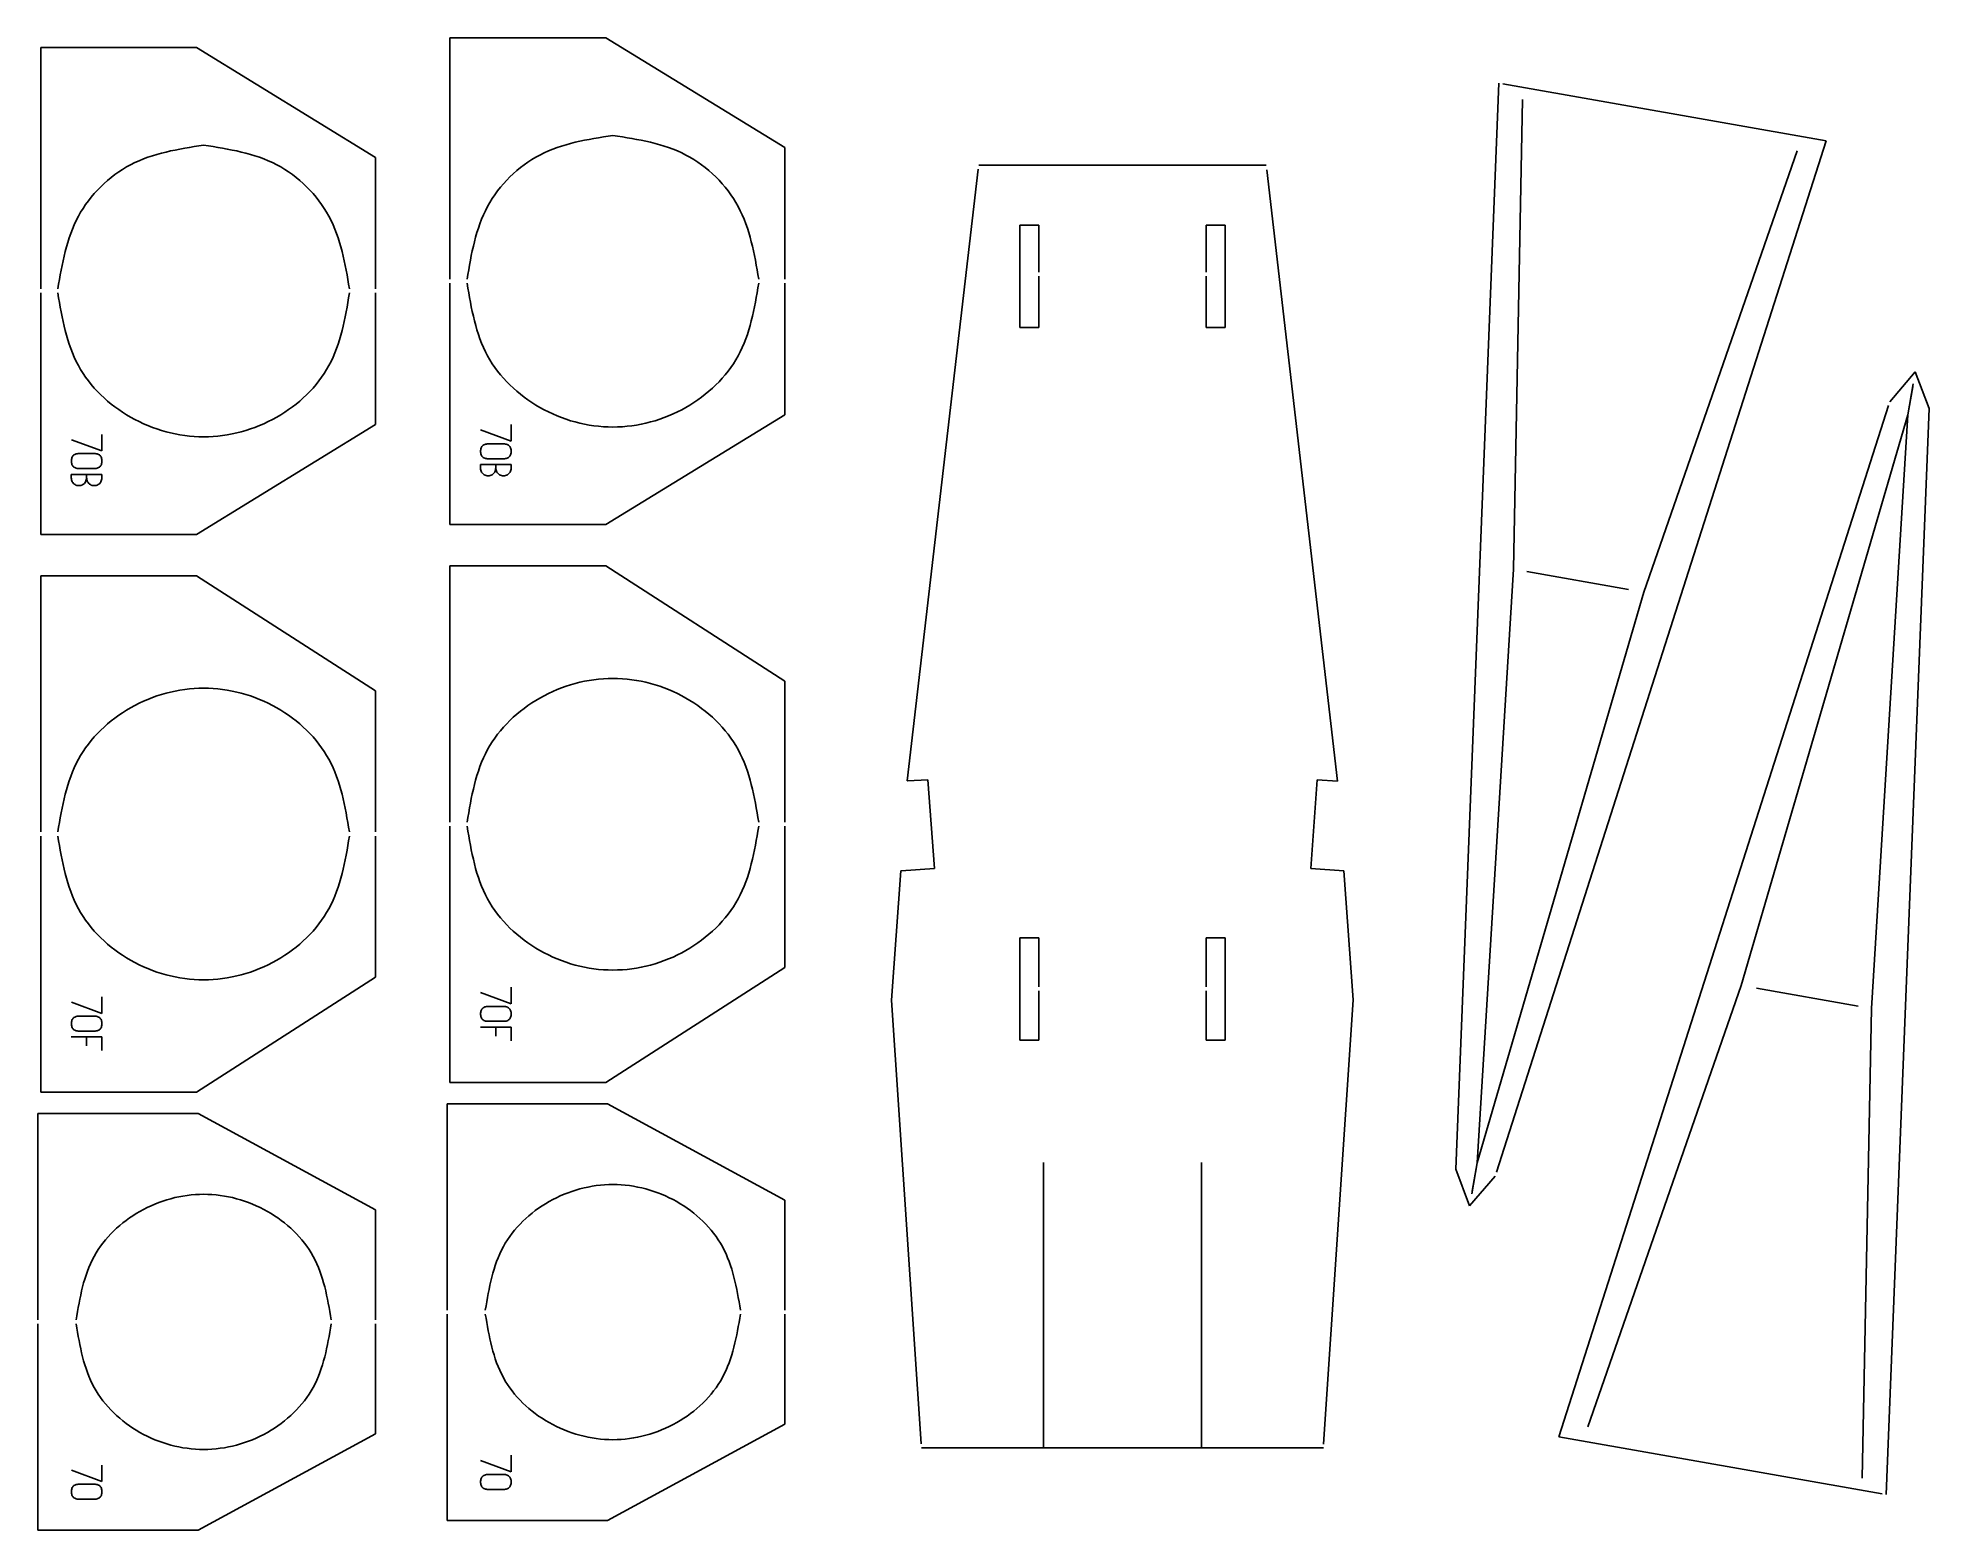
# Model space of a CAD drawing. Extents: x 13 to 480, y 6 to 374.
import ezdxf

# ---------------------------------------------------------------- set-up
doc = ezdxf.new("R2010")
doc.units = 0
doc.layers.add('Layer_1', color=7, linetype='CONTINUOUS')

msp = doc.modelspace()

# ---------------------------------------------------------------- linework, layer by layer
at = {"layer": 'Layer_1', "color": 7}
for p, q in [((115.04736, 314.613212), (115.04736, 374.212514)), ((115.04736, 374.212514), (153.51672, 374.212514)), ((153.51672, 374.212514), (197.69437, 347.104414)), ((14.019483, 312.207387), (14.019483, 371.807088)), ((14.019483, 371.807088), (52.48883, 371.807088)), ((52.48883, 371.807088), (96.66649, 344.698988)), ((369.284662, 244.411325), (373.981411, 362.992558)), ((374.972601, 362.817785), (454.81453, 348.739498)), ((197.69437, 347.104414), (197.69437, 314.613914)), ((454.81453, 348.739498), (373.396217, 94.109437)), ((96.66649, 344.698988), (96.66649, 312.208088)), ((227.95318, 190.7083), (245.48235, 341.74787)), ((245.60301, 342.78717), (316.584363, 342.78717)), ((316.716303, 341.64767), (334.191503, 190.65347)), ((260.45743, 327.959466), (255.784536, 327.959466)), ((255.784536, 327.959466), (255.784536, 302.70975)), ((260.45743, 316.33438), (260.45743, 327.959466)), ((306.402577, 327.959458), (301.729683, 327.959458)), ((301.729683, 327.959458), (301.729683, 316.334372)), ((306.402577, 302.709742), (306.402577, 327.959458)), ((115.04736, 254.012316), (115.04736, 313.612013)), ((197.69437, 313.611315), (197.69437, 281.120516)), ((260.45743, 302.70975), (260.45743, 315.334608)), ((301.729683, 315.3346), (301.729683, 302.709742)), ((14.019483, 251.606885), (14.019483, 311.206288)), ((96.66649, 311.205587), (96.66649, 278.715085)), ((255.784536, 302.70975), (260.45743, 302.70975)), ((301.729683, 302.709742), (306.402577, 302.709742)), ((470.51562, 284.356588), (476.825064, 291.697286)), ((476.825064, 291.697286), (480.243334, 282.641329)), ((197.69437, 281.120516), (153.51672, 254.012316)), ((388.789572, 28.763433), (470.207885, 283.393494)), ((480.243334, 282.641329), (474.31944, 133.091606)), ((96.66649, 278.715085), (52.48883, 251.606885)), ((153.51672, 254.012316), (115.04736, 254.012316)), ((52.48883, 251.606885), (14.019483, 251.606885)), ((115.04736, 180.52022), (115.04736, 243.799116)), ((115.04736, 243.799116), (153.51672, 243.799116)), ((153.51672, 243.799116), (197.69437, 215.369816)), ((363.360768, 94.861602), (369.284662, 244.411325)), ((14.019483, 178.11479), (14.019483, 241.393685)), ((14.019483, 241.393685), (52.48883, 241.393685)), ((52.48883, 241.393685), (96.66649, 212.964385)), ((197.69437, 215.369816), (197.69437, 180.52062)), ((96.66649, 212.964385), (96.66649, 178.11519)), ((227.97748, 190.70777), (227.95318, 190.7083)), ((233.03384, 191.01687), (227.97748, 190.70777)), ((234.65591, 169.08747), (233.03384, 191.01687)), ((329.170773, 191.03057), (327.549053, 169.10087)), ((334.191503, 190.65347), (329.170773, 191.03057)), ((115.04736, 116.24272), (115.04736, 179.52082)), ((197.69437, 179.52052), (197.69437, 144.66962)), ((14.019483, 113.83729), (14.019483, 177.11539)), ((96.66649, 177.11509), (96.66649, 142.26419)), ((224.09447, 136.61607), (226.40058, 168.55407)), ((226.40058, 168.55407), (226.42808, 168.55407)), ((226.42808, 168.55407), (234.65591, 169.08747)), ((327.549053, 169.10087), (335.741263, 168.49907)), ((335.741263, 168.49907), (338.055483, 136.68517)), ((260.45743, 151.993946), (255.784536, 151.993946)), ((255.784536, 151.993946), (255.784536, 126.74423)), ((260.45743, 139.86968), (260.45743, 151.993946)), ((306.402577, 151.993981), (301.729683, 151.993981)), ((301.729683, 151.993981), (301.729683, 139.869715)), ((306.402577, 126.744265), (306.402577, 151.993981)), ((96.66649, 142.26419), (52.48883, 113.83729)), ((197.69437, 144.66962), (153.51672, 116.24272)), ((231.42484, 27.00907), (224.09447, 136.61607)), ((260.45743, 126.74423), (260.45743, 138.869908)), ((301.729683, 138.86959), (301.729683, 126.744265)), ((338.055483, 136.68517), (330.757213, 26.94097)), ((474.31944, 133.091606), (469.622691, 14.510373)), ((255.784536, 126.74423), (260.45743, 126.74423)), ((301.729683, 126.744265), (306.402577, 126.744265)), ((52.48883, 113.83729), (14.019483, 113.83729)), ((153.51672, 116.24272), (115.04736, 116.24272)), ((13.313923, 57.64718), (13.313923, 108.58549)), ((13.313923, 108.58549), (52.88677, 108.58522)), ((52.88677, 108.58522), (96.66649, 84.83092)), ((114.34181, 60.05301), (114.34181, 110.99092)), ((114.34181, 110.99092), (153.91465, 110.99065)), ((153.91465, 110.99065), (197.69437, 87.23635)), ((366.779039, 85.805645), (363.360768, 94.861602)), ((373.088482, 93.146343), (366.779039, 85.805645)), ((96.66649, 84.83092), (96.66649, 57.64721)), ((197.69437, 87.23635), (197.69437, 60.05304)), ((13.313923, 5.70879), (13.313923, 56.64748)), ((96.66649, 56.64748), (96.66649, 29.46308)), ((114.34181, 8.11422), (114.34181, 59.05323)), ((197.69437, 59.05323), (197.69437, 31.86851)), ((96.66649, 29.46308), (52.88677, 5.70879)), ((197.69437, 31.86851), (153.91465, 8.11422)), ((468.631502, 14.685146), (388.789572, 28.763433)), ((330.695513, 26.01207), (231.49193, 26.01207)), ((52.88677, 5.70879), (13.313923, 5.70879)), ((153.91465, 8.11422), (114.34181, 8.11422))]:
    msp.add_line(p, q, dxfattribs=at)
at = {"layer": 'Layer_1', "color": 1}
for p, q in [((377.630737, 242.992702), (379.878259, 358.942654)), ((447.654594, 346.28505), (409.766769, 237.326212)), ((476.181161, 288.045591), (474.956896, 281.10244)), ((474.956988, 281.102099), (476.304141, 288.742179)), ((433.837333, 140.176719), (474.956988, 281.102099)), ((474.956896, 281.10244), (465.973366, 134.510229)), ((368.647206, 96.400491), (377.630737, 242.992702)), ((405.9888, 237.992309), (380.911458, 242.414121)), ((409.766769, 237.326212), (368.647114, 96.400832)), ((395.949508, 31.217881), (433.837333, 140.176719)), ((437.615302, 139.510622), (462.692644, 135.08881)), ((465.973366, 134.510229), (463.725843, 18.560277)), ((368.647114, 96.400832), (367.299962, 88.760752)), ((367.422941, 89.45734), (368.647206, 96.400491))]:
    msp.add_line(p, q, dxfattribs=at)
at = {"layer": 'Layer_1', "color": 3}
for p, q in [((29.148512, 272.216855), (29.148512, 276.285085)), ((122.62097, 277.383336), (130.17641, 274.622496)), ((130.17641, 274.622496), (130.17641, 278.690726)), ((21.59307, 274.977695), (29.148512, 272.216855)), ((23.24021, 271.538985), (27.500707, 271.538985)), ((122.62097, 271.911216), (122.62097, 272.297156)), ((124.26809, 273.944626), (128.52858, 273.944626)), ((130.17641, 272.297156), (130.17641, 271.911216)), ((21.563799, 265.535405), (21.563799, 266.417345)), ((21.563799, 266.417345), (29.148521, 266.417345)), ((21.593091, 269.505575), (21.593091, 269.891515)), ((27.500707, 267.858105), (23.24021, 267.858105)), ((25.35616, 265.535405), (25.35616, 266.417345)), ((29.148521, 266.417345), (29.148521, 265.535405)), ((29.148532, 269.891515), (29.148532, 269.505575)), ((122.59169, 267.941046), (122.59169, 268.822986)), ((122.59169, 268.822986), (130.17641, 268.822986)), ((128.52858, 270.263746), (124.26809, 270.263746)), ((126.38405, 267.941046), (126.38405, 268.822986)), ((130.17641, 268.822986), (130.17641, 267.941046)), ((21.59307, 136.07111), (29.148512, 133.310624)), ((29.148512, 133.310624), (29.148512, 137.378857)), ((122.62097, 138.47674), (130.17641, 135.71625)), ((130.17641, 135.71625), (130.17641, 139.78449)), ((21.593091, 130.598992), (21.593091, 130.984931)), ((23.24021, 132.632403), (27.500707, 132.632403)), ((29.148532, 130.984931), (29.148532, 130.598992)), ((122.62097, 133.00459), (122.62097, 133.39053)), ((124.26809, 135.038), (128.52858, 135.038)), ((128.52858, 131.35712), (124.26809, 131.35712)), ((130.17641, 133.39053), (130.17641, 133.00459)), ((25.35269, 127.51116), (21.574793, 127.51116)), ((21.574793, 127.51116), (29.15246, 127.51116)), ((27.500707, 128.95152), (23.24021, 128.95152)), ((25.36751, 125.3063), (25.35269, 127.51116)), ((29.14506, 127.51116), (29.1306, 124.15977)), ((29.15246, 127.51116), (29.14506, 127.51116)), ((126.38065, 129.91679), (122.60275, 129.91679)), ((122.60275, 129.91679), (130.18007, 129.91679)), ((126.39545, 127.71193), (126.38065, 129.91679)), ((130.17307, 129.91679), (130.15857, 126.5654)), ((130.18007, 129.91679), (130.17307, 129.91679)), ((261.59362, 26.00929), (261.59362, 96.53874)), ((300.593493, 26.00929), (300.593493, 96.53874)), ((130.17641, 20.13681), (130.17641, 24.20504)), ((21.59307, 20.49201), (29.148512, 17.73117)), ((29.148512, 17.73117), (29.148512, 21.7994)), ((122.62097, 22.89765), (130.17641, 20.13681)), ((124.26809, 19.45891), (128.52858, 19.45891)), ((21.593091, 15.01978), (21.593091, 15.40572)), ((23.24021, 17.05319), (27.500707, 17.05319)), ((29.148532, 15.40572), (29.148532, 15.01978)), ((122.62097, 17.4255), (122.62097, 17.81144)), ((128.52858, 15.77803), (124.26809, 15.77803)), ((130.17641, 17.81144), (130.17641, 17.4255)), ((27.500707, 13.37231), (23.24021, 13.37231))]:
    msp.add_line(p, q, dxfattribs=at)
at = {"layer": 'Layer_1', "color": 7}
for points, knots in [([(54.252482, 347.707109), (47.995506, 346.73293), (35.668595, 344.813695), (21.398967, 330.726259), (19.313673, 318.438555), (18.256097, 312.206729)], [0, 0, 0, 0, 18.672401, 36.786621, 55.427135, 55.427135, 55.427135, 55.427135]), ([(90.24922, 312.208493), (89.191449, 318.440145), (87.105786, 330.727433), (72.836212, 344.81431), (60.509458, 346.733129), (54.252482, 347.707109)], [0, 0, 0, 0, 18.64013, 36.753761, 55.426036, 55.426036, 55.426036, 55.426036]), ([(155.280362, 350.112739), (149.023386, 349.13856), (136.696475, 347.219325), (122.426847, 333.131889), (120.341553, 320.844185), (119.283977, 314.612359)], [0, 0, 0, 0, 18.672401, 36.786621, 55.427135, 55.427135, 55.427135, 55.427135]), ([(191.2771, 314.614123), (190.219329, 320.845775), (188.133666, 333.133063), (173.864092, 347.21994), (161.537338, 349.138759), (155.280362, 350.112739)], [0, 0, 0, 0, 18.64013, 36.753761, 55.426036, 55.426036, 55.426036, 55.426036]), ([(119.28384, 313.611325), (120.341655, 307.342223), (122.427401, 294.981125), (136.697038, 281.440296), (155.280759, 276.423102), (173.864665, 281.440408), (188.134129, 294.982102), (190.219392, 307.34348), (191.276963, 313.612736)], [0, 0, 0, 0, 18.640412, 36.754218, 55.426194, 74.098761, 92.212813, 110.853554, 110.853554, 110.853554, 110.853554]), ([(18.256023, 311.20559), (19.313838, 304.936488), (21.399584, 292.57539), (35.669221, 279.034561), (54.252942, 274.017367), (72.836848, 279.034673), (87.106312, 292.576367), (89.191575, 304.937745), (90.249146, 311.207001)], [0, 0, 0, 0, 18.640412, 36.754218, 55.426194, 74.098761, 92.212813, 110.853554, 110.853554, 110.853554, 110.853554]), ([(191.27674, 180.52073), (190.219155, 186.789771), (188.133851, 199.150813), (173.864275, 212.691853), (155.280382, 217.708985), (136.696488, 212.691456), (122.426926, 199.150252), (120.341569, 186.789065), (119.283969, 180.520024)], [0, 0, 0, 0, 18.640087, 36.753771, 55.426285, 74.098639, 92.212785, 110.852897, 110.852897, 110.852897, 110.852897]), ([(90.24885, 178.1151), (89.191265, 184.384141), (87.105961, 196.745183), (72.836385, 210.286223), (54.252492, 215.303355), (35.668598, 210.285826), (21.399036, 196.744622), (19.313679, 184.383435), (18.256079, 178.114394)], [0, 0, 0, 0, 18.640087, 36.753771, 55.426285, 74.098639, 92.212785, 110.852897, 110.852897, 110.852897, 110.852897]), ([(119.28408, 179.52063), (120.341539, 173.25125), (122.426586, 160.889596), (136.696306, 147.347768), (155.280552, 142.330202), (173.86485, 147.347654), (188.134514, 160.889635), (190.219447, 173.251255), (191.276851, 179.52063)], [0, 0, 0, 0, 18.641004, 36.755406, 55.428001, 74.100899, 92.21519, 110.856151, 110.856151, 110.856151, 110.856151]), ([(18.256153, 177.115), (19.313612, 170.84562), (21.398659, 158.483966), (35.668379, 144.942138), (54.252625, 139.924572), (72.836923, 144.942024), (87.106587, 158.484005), (89.19152, 170.845625), (90.248924, 177.115)], [0, 0, 0, 0, 18.641004, 36.755406, 55.428001, 74.100899, 92.21519, 110.856151, 110.856151, 110.856151, 110.856151]), ([(186.77657, 60.05264), (185.842846, 65.528602), (184.001596, 76.326873), (171.522522, 88.147775), (155.28064, 92.527686), (139.038629, 88.147693), (126.559097, 76.326644), (124.717901, 65.528232), (123.784219, 60.052287)], [0, 0, 0, 0, 16.287971, 32.118911, 48.438191, 64.758309, 80.589675, 96.877551, 96.877551, 96.877551, 96.877551]), ([(85.74869, 57.647), (84.814966, 63.122962), (82.973716, 73.921233), (70.494642, 85.742135), (54.25276, 90.122046), (38.010749, 85.742053), (25.531217, 73.921004), (23.690021, 63.122592), (22.756339, 57.646647)], [0, 0, 0, 0, 16.287971, 32.118911, 48.438191, 64.758309, 80.589675, 96.877551, 96.877551, 96.877551, 96.877551]), ([(22.75668, 56.6469), (23.690319, 51.171036), (25.531417, 40.37285), (38.010975, 28.552218), (54.252913, 24.172649), (70.494874, 28.552405), (82.97422, 40.373453), (84.815127, 51.171904), (85.748679, 56.647958)], [0, 0, 0, 0, 16.287587, 32.118474, 48.438433, 64.758019, 80.589079, 96.877182, 96.877182, 96.877182, 96.877182]), ([(123.78457, 59.05254), (124.718209, 53.576676), (126.559307, 42.77849), (139.038865, 30.957858), (155.280803, 26.578289), (171.522764, 30.958045), (184.00211, 42.779093), (185.843017, 53.577544), (186.776569, 59.053598)], [0, 0, 0, 0, 16.287587, 32.118474, 48.438433, 64.758019, 80.589079, 96.877182, 96.877182, 96.877182, 96.877182])]:
    msp.add_open_spline(points, degree=3, knots=knots, dxfattribs=at)
at = {"layer": 'Layer_1', "color": 3}
for points, knots in [([(21.593091, 269.891515), (21.63844, 270.180183), (21.727793, 270.748962), (22.383049, 271.404261), (22.951683, 271.493636), (23.24021, 271.538985)], [0, 0, 0, 0, 0.861389, 1.697245, 2.558228, 2.558228, 2.558228, 2.558228]), ([(27.500707, 271.538985), (27.789401, 271.493658), (28.35825, 271.404346), (29.013817, 270.749028), (29.103181, 270.180191), (29.148532, 269.891515)], [0, 0, 0, 0, 0.861462, 1.697448, 2.558843, 2.558843, 2.558843, 2.558843]), ([(122.62097, 272.297156), (122.666319, 272.585824), (122.755672, 273.154603), (123.410928, 273.809902), (123.979563, 273.899277), (124.26809, 273.944626)], [0, 0, 0, 0, 0.861388, 1.697245, 2.558229, 2.558229, 2.558229, 2.558229]), ([(124.26809, 270.263746), (123.979563, 270.309095), (123.410928, 270.39847), (122.755672, 271.053769), (122.666319, 271.622548), (122.62097, 271.911216)], [0, 0, 0, 0, 0.860984, 1.69684, 2.558229, 2.558229, 2.558229, 2.558229]), ([(128.52858, 273.944626), (128.817275, 273.8993), (129.386126, 273.809987), (130.041695, 273.154669), (130.131059, 272.585832), (130.17641, 272.297156)], [0, 0, 0, 0, 0.861466, 1.697453, 2.558848, 2.558848, 2.558848, 2.558848]), ([(130.17641, 271.911216), (130.131059, 271.62254), (130.041695, 271.053703), (129.386126, 270.398385), (128.817275, 270.309072), (128.52858, 270.263746)], [0, 0, 0, 0, 0.861395, 1.697382, 2.558848, 2.558848, 2.558848, 2.558848]), ([(23.24021, 267.858105), (22.951683, 267.903454), (22.383049, 267.992829), (21.727793, 268.648128), (21.63844, 269.216907), (21.593091, 269.505575)], [0, 0, 0, 0, 0.860983, 1.696839, 2.558228, 2.558228, 2.558228, 2.558228]), ([(29.148532, 269.505575), (29.103181, 269.216899), (29.013817, 268.648062), (28.35825, 267.992744), (27.789401, 267.903432), (27.500707, 267.858105)], [0, 0, 0, 0, 0.861395, 1.697381, 2.558843, 2.558843, 2.558843, 2.558843]), ([(126.38405, 267.941046), (126.331916, 267.606754), (126.229199, 266.948124), (125.474834, 266.223002), (124.487869, 265.954453), (123.500903, 266.223), (122.746538, 266.948124), (122.643824, 267.606754), (122.59169, 267.941046)], [0, 0, 0, 0, 0.991498, 1.953476, 2.944969, 3.936467, 4.898443, 5.889941, 5.889941, 5.889941, 5.889941]), ([(130.17641, 267.941046), (130.124276, 267.606754), (130.021559, 266.948124), (129.267194, 266.223002), (128.280229, 265.954453), (127.293263, 266.223), (126.538898, 266.948124), (126.436184, 267.606754), (126.38405, 267.941046)], [0, 0, 0, 0, 0.991498, 1.953476, 2.944969, 3.936467, 4.898443, 5.889941, 5.889941, 5.889941, 5.889941]), ([(25.35616, 265.535405), (25.304026, 265.201113), (25.201311, 264.542483), (24.446946, 263.81736), (23.459979, 263.548812), (22.473013, 263.81736), (21.718648, 264.542483), (21.615933, 265.201113), (21.563799, 265.535405)], [0, 0, 0, 0, 0.991498, 1.953475, 2.944972, 3.936468, 4.898445, 5.889943, 5.889943, 5.889943, 5.889943]), ([(29.148521, 265.535405), (29.096387, 265.201113), (28.993672, 264.542483), (28.239307, 263.81736), (27.252341, 263.548812), (26.265374, 263.81736), (25.511009, 264.542483), (25.408294, 265.201113), (25.35616, 265.535405)], [0, 0, 0, 0, 0.991498, 1.953475, 2.944971, 3.936468, 4.898445, 5.889943, 5.889943, 5.889943, 5.889943]), ([(21.593091, 130.984931), (21.638423, 131.273659), (21.727733, 131.842489), (22.383069, 132.497765), (22.951686, 132.587082), (23.24021, 132.632403)], [0, 0, 0, 0, 0.861542, 1.697343, 2.558306, 2.558306, 2.558306, 2.558306]), ([(27.500707, 132.632403), (27.789398, 132.587105), (28.358231, 132.49785), (29.013876, 131.842555), (29.103197, 131.273667), (29.148532, 130.984931)], [0, 0, 0, 0, 0.861441, 1.697372, 2.558921, 2.558921, 2.558921, 2.558921]), ([(122.62097, 133.39053), (122.666302, 133.679259), (122.755612, 134.248089), (123.410948, 134.903363), (123.979565, 134.99268), (124.26809, 135.038)], [0, 0, 0, 0, 0.861543, 1.697343, 2.558306, 2.558306, 2.558306, 2.558306]), ([(124.26809, 131.35712), (123.979563, 131.402469), (123.410928, 131.491844), (122.755672, 132.147143), (122.666319, 132.715922), (122.62097, 133.00459)], [0, 0, 0, 0, 0.860984, 1.69684, 2.558229, 2.558229, 2.558229, 2.558229]), ([(128.52858, 135.038), (128.817272, 134.992702), (129.386106, 134.903449), (130.041755, 134.248155), (130.131076, 133.679267), (130.17641, 133.39053)], [0, 0, 0, 0, 0.861445, 1.697375, 2.558925, 2.558925, 2.558925, 2.558925]), ([(130.17641, 133.00459), (130.131059, 132.715914), (130.041695, 132.147077), (129.386126, 131.491759), (128.817275, 131.402446), (128.52858, 131.35712)], [0, 0, 0, 0, 0.861395, 1.697382, 2.558848, 2.558848, 2.558848, 2.558848]), ([(23.24021, 128.95152), (22.951683, 128.996869), (22.383049, 129.086244), (21.727792, 129.741543), (21.638439, 130.310323), (21.593091, 130.598992)], [0, 0, 0, 0, 0.860983, 1.696839, 2.55823, 2.55823, 2.55823, 2.55823]), ([(29.148532, 130.598992), (29.103181, 130.310315), (29.013817, 129.741478), (28.358251, 129.086159), (27.789401, 128.996846), (27.500707, 128.95152)], [0, 0, 0, 0, 0.861398, 1.697384, 2.558846, 2.558846, 2.558846, 2.558846]), ([(122.62097, 17.81144), (122.666319, 18.100108), (122.755672, 18.668887), (123.410928, 19.324186), (123.979563, 19.413561), (124.26809, 19.45891)], [0, 0, 0, 0, 0.861388, 1.697245, 2.558229, 2.558229, 2.558229, 2.558229]), ([(128.52858, 19.45891), (128.817275, 19.413584), (129.386126, 19.324271), (130.041695, 18.668953), (130.131059, 18.100116), (130.17641, 17.81144)], [0, 0, 0, 0, 0.861466, 1.697453, 2.558848, 2.558848, 2.558848, 2.558848]), ([(21.593091, 15.40572), (21.63844, 15.694388), (21.727793, 16.263167), (22.383049, 16.918466), (22.951683, 17.007841), (23.24021, 17.05319)], [0, 0, 0, 0, 0.861389, 1.697245, 2.558228, 2.558228, 2.558228, 2.558228]), ([(23.24021, 13.37231), (22.951683, 13.417659), (22.383049, 13.507034), (21.727793, 14.162333), (21.63844, 14.731112), (21.593091, 15.01978)], [0, 0, 0, 0, 0.860983, 1.696839, 2.558228, 2.558228, 2.558228, 2.558228]), ([(27.500707, 17.05319), (27.789401, 17.007863), (28.35825, 16.918551), (29.013817, 16.263233), (29.103181, 15.694396), (29.148532, 15.40572)], [0, 0, 0, 0, 0.861462, 1.697448, 2.558843, 2.558843, 2.558843, 2.558843]), ([(29.148532, 15.01978), (29.103181, 14.731104), (29.013817, 14.162267), (28.35825, 13.506949), (27.789401, 13.417637), (27.500707, 13.37231)], [0, 0, 0, 0, 0.861395, 1.697381, 2.558843, 2.558843, 2.558843, 2.558843]), ([(124.26809, 15.77803), (123.979563, 15.823379), (123.410928, 15.912754), (122.755672, 16.568053), (122.666319, 17.136832), (122.62097, 17.4255)], [0, 0, 0, 0, 0.860984, 1.69684, 2.558229, 2.558229, 2.558229, 2.558229]), ([(130.17641, 17.4255), (130.131059, 17.136824), (130.041695, 16.567987), (129.386126, 15.912669), (128.817275, 15.823356), (128.52858, 15.77803)], [0, 0, 0, 0, 0.861395, 1.697382, 2.558848, 2.558848, 2.558848, 2.558848])]:
    msp.add_open_spline(points, degree=3, knots=knots, dxfattribs=at)

doc.saveas('drawing.dxf')
